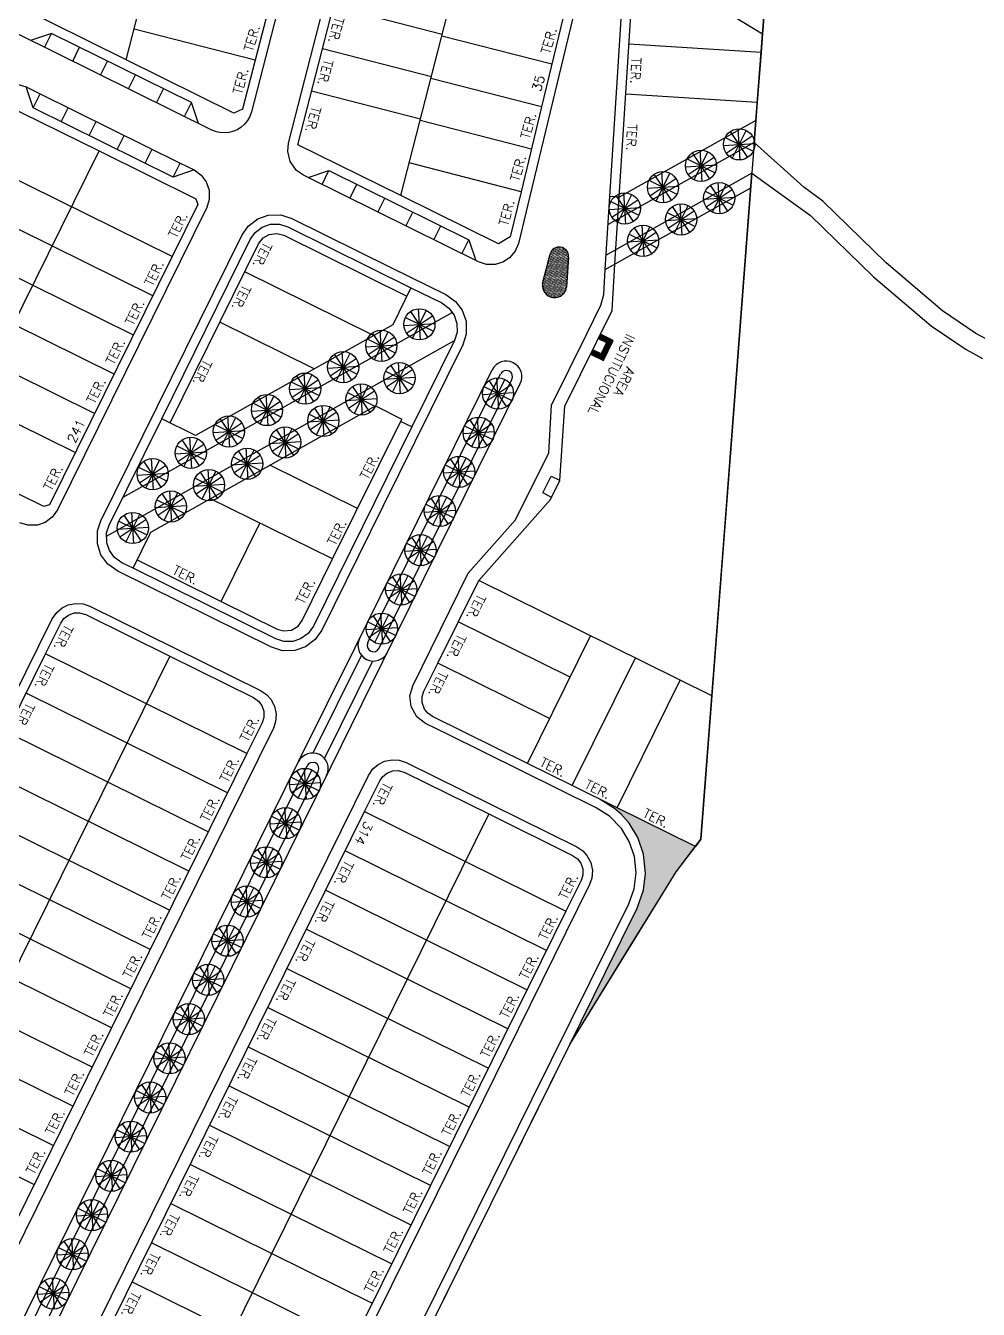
# Model space of a CAD drawing. Extents: x 714896 to 749292, y 8417558 to 8447149.
# Drawn here: x 742052.2 to 742204.8, y 8424757.5 to 8424963.1 of the extents above; entities that cross this region are included whole.
import ezdxf

# ---------------------------------------------------------------- set-up
doc = ezdxf.new("R2010")
doc.units = 0
doc.header["$MEASUREMENT"] = 0
for name, color, linetype in [('LOTE', 7, 'CONTINUOUS'), ('MEIO_FIO', 24, 'CONTINUOUS'), ('NUM-PORTA', 7, 'CONTINUOUS'), ('QUADRA', 6, 'CONTINUOUS'), ('REFERENCIA', 7, 'CONTINUOUS'), ('TEXTO', 7, 'CONTINUOUS')]:
    doc.layers.add(name, color=color, linetype=linetype)
doc.styles.add('ROMANS', font='ROMANS.SHX', dxfattribs={"height": 1.5})
pattern_1 = [(63.6935202358, (7963922.61266, 4022932.51878), (-0.126534380445, 0.1671357623772), [0, -0.1875])]

msp = doc.modelspace()

# ---------------------------------------------------------------- hatches: boundary and pattern name
at = {"layer": 'LOTE'}
h = msp.add_hatch(dxfattribs=at)
h.set_pattern_fill('ANSI31', angle=359.9206)
h.set_pattern_definition([(44.920573166, (-11632.25388, 1081.23226), (-0.0882657335488, 0.0885107918906), [])])
h.paths.add_polyline_path([(742146.36, 8424912.68), (742144.3, 8424913.7), (742143.95, 8424912.99), (742145.29, 8424912.32), (742144.41, 8424910.53), (742143.06, 8424911.19), (742142.71, 8424910.48), (742144.77, 8424909.46)])
at = {"layer": 'REFERENCIA', "linetype": 'CONTINUOUS'}
h = msp.add_hatch(dxfattribs=at)
h.set_pattern_fill('DOTS', color=3, scale=3, angle=63.6935)
h.set_pattern_definition(pattern_1)
h.paths.add_polyline_path([(742136.24, 8424926.51), (742135.03, 8424921.81, 1), (742138.89, 8424921.2), (742139.19, 8424926.04, 0.909972)])
h = msp.add_hatch(dxfattribs=at)
h.set_pattern_fill('DOTS', color=3, scale=3, angle=63.6935)
h.set_pattern_definition(pattern_1)
h.paths.add_polyline_path([(742144.28, 8424839.2, -0.414214), (742150.17, 8424821.78), (742139.38, 8424799.95), (742150.06, 8424817.32), (742156.45, 8424827.6), (742159.53, 8424831.66)])

# ---------------------------------------------------------------- linework, layer by layer
at = {"layer": 'LOTE'}
for p, q in [((742135.03, 8424921.81, 536.84), (742136.24, 8424926.51, 536.84)), ((742139.19, 8424926.04, 536.84), (742138.89, 8424921.2, 536.84))]:
    msp.add_line(p, q, dxfattribs=at)
at = {"layer": 'LOTE', "color": 7}
for p, q in [((742143.95, 8424912.99, 536.84), (742144.3, 8424913.7, 536.84)), ((742143.06, 8424911.19, 536.84), (742142.71, 8424910.48, 536.84))]:
    msp.add_line(p, q, dxfattribs=at)
at = {"layer": 'LOTE', "elevation": 536.84}
for points in [[(742068.35, 8424957.61), (742111.2, 8425124.36)], [(742112.32, 8424935.87), (742151.05, 8425086.56)], [(742170.25, 8424961.71), (742150.83, 8424973.6)], [(742101.53, 8424966.21), (742118.96, 8424961.73)], [(742088.98, 8424957.57), (742069.61, 8424962.54)], [(742079.93, 8424947.43), (742078.79, 8424950.78), (742056.38, 8424961.85), (742053.03, 8424960.72)], [(742055.27, 8424959.61), (742056.38, 8424961.85)], [(742136.52, 8424956.9), (742118.89, 8424961.43)], [(742170.03, 8424958.79), (742148.86, 8424960.13)], [(742059.76, 8424957.4), (742060.86, 8424959.64)], [(742099.79, 8424959.43), (742117.22, 8424954.95)], [(742064.24, 8424955.18), (742065.35, 8424957.42)], [(742068.72, 8424952.97), (742069.83, 8424955.21)], [(742134.88, 8424950.1), (742117.15, 8424954.65)], [(742079.2, 8424939.98), (742075.85, 8424938.84), (742053.44, 8424949.92), (742052.31, 8424953.27)], [(742053.44, 8424949.92), (742054.55, 8424952.16)], [(742073.2, 8424950.75), (742074.31, 8424952.99)], [(742098.04, 8424952.65), (742115.48, 8424948.17)], [(742169.42, 8424950.81), (742148.36, 8424952.14)], [(742057.93, 8424947.71), (742059.03, 8424949.95)], [(742077.68, 8424948.53), (742078.79, 8424950.78)], [(742062.41, 8424945.49), (742063.52, 8424947.73)], [(742133.24, 8424943.29), (742115.4, 8424947.88)], [(742169.19, 8424947.89), (742147.31, 8424935.61), (742145.81, 8424935.71)], [(742066.89, 8424943.27), (742068, 8424945.51)], [(742168.93, 8424944.36), (742145.53, 8424931.23)], [(742039.61, 8424893.73), (742063.98, 8424943.04)], [(742075.69, 8424926.1), (742043.42, 8424942.05)], [(742071.37, 8424941.06), (742072.48, 8424943.3)], [(742075.85, 8424938.84), (742076.96, 8424941.08)], [(742097.46, 8424938.76), (742100.81, 8424939.89), (742123.22, 8424928.81), (742124.35, 8424925.47)], [(742099.7, 8424937.65), (742100.81, 8424939.89)], [(742131.6, 8424936.48), (742113.66, 8424941.1)], [(742168.55, 8424939.47), (742145.22, 8424926.36)], [(742104.18, 8424935.44), (742105.29, 8424937.68)], [(742072.59, 8424919.82), (742040.31, 8424935.77)], [(742108.66, 8424933.22), (742109.77, 8424935.46)], [(742145.08, 8424924.04), (742168.37, 8424937.11)], [(742113.14, 8424931), (742114.25, 8424933.25)], [(742069.48, 8424913.55), (742037.21, 8424929.5)], [(742075.36, 8424899.48), (742089.54, 8424928.17), (742090.3, 8424929.13), (742091.21, 8424929.66), (742092.46, 8424929.83), (742093.56, 8424929.53), (742113.28, 8424919.78)], [(742117.63, 8424928.79), (742118.73, 8424931.03)], [(742122.11, 8424926.57), (742123.22, 8424928.81)], [(742066.38, 8424907.27), (742034.11, 8424923.22)], [(742107.96, 8424913.49), (742087.33, 8424923.69)], [(742113.95, 8424921.13), (742111.03, 8424915.21), (742079.45, 8424897.46), (742074.02, 8424900.15)], [(742063.28, 8424901), (742031.01, 8424916.95)], [(742067.86, 8424887.58), (742120.56, 8424917.15)], [(742098.46, 8424908.15), (742083.34, 8424915.62)], [(742065.2, 8424881.37), (742120.83, 8424912.62)], [(742060.18, 8424894.72), (742027.91, 8424910.67)], [(742069.43, 8424876.2), (742072.27, 8424881.96), (742108.26, 8424902.19), (742112.48, 8424900.1)], [(742070.09, 8424877.55), (742083.54, 8424870.9), (742092.5, 8424866.47), (742093.6, 8424866.17), (742094.81, 8424866.32), (742095.86, 8424866.95), (742096.52, 8424867.83), (742101.4, 8424877.69), (742112.48, 8424900.1)], [(742114.08, 8424898.83), (742112.29, 8424899.72)], [(742105.39, 8424885.76), (742091.36, 8424892.69)], [(742136.42, 8424887.6), (742135.07, 8424888.26), (742136.4, 8424890.95), (742137.75, 8424890.29)], [(742101.4, 8424877.69), (742081.86, 8424887.35)], [(742083.54, 8424870.9), (742089.74, 8424883.45)], [(742162.15, 8424855.8), (742124.8, 8424874.26)], [(742139.45, 8424858.76), (742121.52, 8424867.63)], [(742132.63, 8424844.96), (742142.73, 8424865.4)], [(742075.31, 8424862.14), (741983.79, 8424677.03)], [(742087.68, 8424846.54), (742055.4, 8424862.5)], [(742139.8, 8424841.41), (742149.9, 8424861.85)], [(742136.17, 8424852.13), (742118.24, 8424860.99)], [(742146.97, 8424837.87), (742157.08, 8424858.31)], [(742084.57, 8424840.27), (742052.3, 8424856.22)], [(742081.47, 8424833.99), (742049.2, 8424849.95)], [(742078.37, 8424827.72), (742046.1, 8424843.67)], [(742126.4, 8424836.88), (742034.89, 8424651.77)], [(742075.27, 8424821.44), (742042.99, 8424837.4)], [(742106.5, 8424837.24), (742138.77, 8424821.28)], [(742029.41, 8424577.5), (742033.39, 8424585.56), (742040.1, 8424599.13), (742053.68, 8424626.59), (742067.08, 8424653.7), (742081.59, 8424683.06), (742099.02, 8424718.31), (742114.12, 8424748.86), (742125.64, 8424772.15), (742127.27, 8424775.45), (742133.2, 8424787.45), (742139.38, 8424799.95), (742149.06, 8424815.7), (742155, 8424825.26), (742156.45, 8424827.6), (742159.53, 8424831.66)], [(742072.16, 8424815.17), (742039.89, 8424831.12)], [(742135.67, 8424815.01), (742103.4, 8424830.96)], [(742069.06, 8424808.89), (742036.79, 8424824.85)], [(742100.3, 8424824.69), (742132.57, 8424808.73)], [(742065.96, 8424802.62), (742033.69, 8424818.57)], [(742129.47, 8424802.46), (742097.19, 8424818.41)], [(742062.86, 8424796.34), (742030.59, 8424812.3)], [(742094.09, 8424812.14), (742126.36, 8424796.18)], [(742059.76, 8424790.07), (742027.48, 8424806.02)], [(742123.26, 8424789.91), (742090.99, 8424805.86)], [(742056.65, 8424783.79), (742024.38, 8424799.75)], [(742087.89, 8424799.59), (742120.16, 8424783.63)], [(742053.55, 8424777.52), (742021.28, 8424793.47)], [(742117.06, 8424777.36), (742084.78, 8424793.31)], [(742081.68, 8424787.04), (742113.95, 8424771.08)], [(742110.85, 8424764.81), (742078.58, 8424780.76)], [(742075.48, 8424774.49), (742107.75, 8424758.53)], [(742104.65, 8424752.26), (742072.38, 8424768.21)], [(742069.27, 8424761.94), (742101.55, 8424745.98)]]:
    msp.add_lwpolyline(points, dxfattribs=at)
at = {"layer": 'LOTE', "color": 7, "elevation": 536.84}
for points in [[(742142.71, 8424910.48), (742144.77, 8424909.46), (742146.36, 8424912.68), (742144.3, 8424913.7)], [(742143.95, 8424912.99), (742145.28, 8424912.33), (742144.41, 8424910.53), (742143.06, 8424911.19)]]:
    msp.add_lwpolyline(points, dxfattribs=at)
at = {"layer": 'LOTE'}
for centre, radius, start, end in [((742137.69, 8424926.14, 536.84), 1.5, 356.381, 165.5863), ((742136.96, 8424921.5, 536.84), 1.95, 170.9836, 350.9836)]:
    msp.add_arc(centre, radius, start, end, dxfattribs=at)
at = {"layer": 'MEIO_FIO'}
for p, q in [((742104.99, 8424863.52, 536.84), (742126.98, 8424907.99, 536.84)), ((742109.47, 8424861.3, 536.84), (742131.46, 8424905.78, 536.84)), ((742095.95, 8424845.24, 536.84), (742104.99, 8424863.52, 536.84)), ((742101.15, 8424844.46, 536.84), (742109.47, 8424861.3, 536.84)), ((742009.76, 8424670.88, 536.84), (742095.95, 8424845.24, 536.84)), ((742014.24, 8424668.67, 536.84), (742101.15, 8424844.46, 536.84))]:
    msp.add_line(p, q, dxfattribs=at)
at = {"layer": 'MEIO_FIO', "elevation": 536.84}
for points in [[(742144.56, 8424983.86), (742132.98, 8424935.79), (742131.16, 8424928.23), (742130.63, 8424926.96), (742129.74, 8424925.89), (742128.69, 8424925.2), (742127.46, 8424924.83), (742126.07, 8424924.84), (742124.79, 8424925.25), (742124.79, 8424925.25), (742097.46, 8424938.76), (742096.71, 8424939.13), (742095.63, 8424939.88), (742094.6, 8424941.32), (742094.21, 8424942.95), (742094.35, 8424944.28), (742096.97, 8424954.48), (742109.97, 8425005.07)], [(742096.99, 8424982.68), (742088.41, 8424949.29), (742088.15, 8424948.56), (742087.79, 8424947.91), (742087.24, 8424947.24), (742086.75, 8424946.81), (742086.24, 8424946.48), (742085.58, 8424946.18), (742084.77, 8424945.97), (742084.02, 8424945.91), (742083.34, 8424945.97), (742082.81, 8424946.08), (742082.05, 8424946.38), (742082.05, 8424946.38), (742050.91, 8424961.77), (742050.05, 8424962.33), (742049.34, 8424963.06), (742048.83, 8424963.89)], [(742109.31, 8424742.5), (742133.39, 8424791.23), (742148.83, 8424822.45), (742149.7, 8424824.86), (742150.02, 8424827.45), (742149.74, 8424830.08), (742148.93, 8424832.43), (742147.67, 8424834.52), (742145.73, 8424836.5), (742143.62, 8424837.85), (742119.78, 8424849.63), (742116.28, 8424851.37), (742114.91, 8424852.41), (742113.98, 8424854.05), (742113.79, 8424855.8), (742114.24, 8424857.4), (742123.14, 8424875.42), (742130.71, 8424883.95), (742136.03, 8424894.7), (742136.44, 8424902.31), (742142.1, 8424913.75), (742144.37, 8424918.35), (742144.83, 8424920.06), (742145.08, 8424924.04), (742145.81, 8424935.71), (742146.92, 8424953.2), (742147.83, 8424967.54)], [(742050.86, 8424953.7), (742052.31, 8424953.27), (742054.55, 8424952.16), (742076.96, 8424941.08), (742079.2, 8424939.98), (742080.34, 8424939.17), (742081.16, 8424938.1), (742081.64, 8424936.73), (742081.65, 8424935.24), (742081.24, 8424933.95), (742057.31, 8424885.54), (742056.48, 8424884.37), (742055.35, 8424883.54), (742054.13, 8424883.12), (742052.58, 8424883.09), (742051.28, 8424883.5)], [(741967.64, 8424688.36), (742056.5, 8424868.09), (742057.2, 8424869.13), (742058.05, 8424869.85), (742059.04, 8424870.35), (742060.29, 8424870.59), (742061.42, 8424870.51), (742062.52, 8424870.13), (742089.87, 8424856.62), (742090.82, 8424855.98), (742091.51, 8424855.24), (742092.09, 8424854.15), (742092.36, 8424852.85), (742092.27, 8424851.64), (742091.91, 8424850.59), (742074.79, 8424815.96), (742040.65, 8424746.91)], [(742018.29, 8424663.32), (742107.14, 8424843.05), (742107.85, 8424844.09), (742108.7, 8424844.81), (742109.69, 8424845.31), (742110.94, 8424845.55), (742112.07, 8424845.47), (742113.17, 8424845.09), (742140.51, 8424831.58), (742141.47, 8424830.95), (742142.15, 8424830.2), (742142.74, 8424829.11), (742143.01, 8424827.81), (742142.92, 8424826.6), (742142.55, 8424825.55), (742125.44, 8424790.92), (742091.3, 8424721.87)], [(742139.38, 8424799.95), (742145.05, 8424811.42), (742150.17, 8424821.78), (742151.19, 8424824.65), (742151.52, 8424827.34), (742151.2, 8424830.42), (742150.27, 8424833.11), (742148.88, 8424835.4), (742147.59, 8424836.86), (742146.57, 8424837.75), (742144.28, 8424839.2)]]:
    msp.add_lwpolyline(points, dxfattribs=at)
msp.add_lwpolyline([(742091.62, 8424863.56), (742066.97, 8424875.74), (742065.4, 8424876.87), (742064.29, 8424878.38), (742063.71, 8424880.12), (742063.72, 8424882.18), (742064.25, 8424883.78), (742086.85, 8424929.5), (742087.89, 8424930.98), (742089.43, 8424932.15), (742091.08, 8424932.73), (742093.08, 8424932.78), (742094.89, 8424932.22), (742110.73, 8424924.39), (742119.54, 8424920.03), (742121.09, 8424918.93), (742122.15, 8424917.54), (742122.78, 8424915.77), (742122.8, 8424913.67), (742122.26, 8424911.99), (742109.47, 8424886.11), (742099.66, 8424866.28), (742098.62, 8424864.79), (742097.04, 8424863.61), (742095.34, 8424863.03), (742093.39, 8424863), (742091.62, 8424863.56)], close=True, dxfattribs=at)
at = {"layer": 'MEIO_FIO'}
msp.add_arc((742129.22, 8424906.88, 536.84), 2.5, 333.6935, 153.6935, dxfattribs=at)
at = {"layer": 'QUADRA', "color": 6}
for points in [[(742207.04, 8424912.39), (742204.44, 8424913.79), (742199.08, 8424917.44), (742190.06, 8424925.11), (742179.91, 8424934.98), (742176.89, 8424937.25), (742168.93, 8424944.36), (742170.25, 8424961.71), (742178.83, 8425073.98), (742175.98, 8425076.69), (742196.19, 8425106.15)], [(742029.41, 8424577.5), (742104.13, 8424728.65), (742139.38, 8424799.95), (742156.45, 8424827.6), (742156.45, 8424827.6), (742156.45, 8424827.6), (742160.4, 8424832.81), (742164.37, 8424884.79), (742168.55, 8424939.47), (742177.95, 8424932.7), (742188.04, 8424922.89), (742197.26, 8424915.05), (742202.88, 8424911.23), (742205.51, 8424909.81)]]:
    msp.add_lwpolyline(points, dxfattribs=at)
at = {"layer": 'QUADRA', "elevation": 536.84}
for points in [[(742131.6, 8424936.48), (742129.86, 8424929.25), (742127.97, 8424928.14), (742112.32, 8424935.87), (742095.83, 8424944.03), (742110.24, 8425000.1), (742124.18, 8425054.34), (742132.89, 8425088.24), (742134.84, 8425095.79), (742135.44, 8425096.97), (742136.33, 8425097.7), (742137.71, 8425098.05), (742138.87, 8425097.82), (742139.81, 8425097.22), (742151.05, 8425086.56), (742163.39, 8425074.85), (742164.03, 8425073.96), (742164.31, 8425072.94), (742164.24, 8425071.97), (742163.9, 8425070.56), (742158.55, 8425048.35), (742146.49, 8424998.27), (742134.88, 8424950.1), (742131.6, 8424936.48)], [(742039.61, 8424893.73), (742024.1, 8424901.4), (742023.78, 8424902.34), (742027.91, 8424910.67), (742043.42, 8424942.05), (742047.54, 8424950.39), (742048.48, 8424950.7), (742063.98, 8424943.04), (742079.49, 8424935.37), (742079.81, 8424934.43), (742075.69, 8424926.1), (742056.06, 8424886.38), (742055.12, 8424886.07), (742039.61, 8424893.73)], [(742069.43, 8424876.2), (742067.64, 8424877.09), (742066.44, 8424877.95), (742065.64, 8424879.04), (742065.21, 8424880.28), (742065.2, 8424881.9), (742065.6, 8424883.12), (742074.02, 8424900.15), (742088.2, 8424928.84), (742089.01, 8424929.98), (742090.1, 8424930.81), (742091.47, 8424931.28), (742092.9, 8424931.29), (742094.23, 8424930.87), (742113.95, 8424921.13), (742118.88, 8424918.69), (742120.03, 8424917.87), (742120.87, 8424916.74), (742121.32, 8424915.42), (742121.34, 8424914), (742120.92, 8424912.66), (742114.08, 8424898.83), (742098.32, 8424866.94), (742097.46, 8424865.75), (742096.28, 8424864.9), (742095.03, 8424864.5), (742093.59, 8424864.49), (742092.29, 8424864.9), (742069.43, 8424876.2)]]:
    msp.add_lwpolyline(points, close=True, dxfattribs=at)
for points in [[(742176.03, 8425037.3), (742170.25, 8424961.71), (742170.03, 8424958.79), (742169.42, 8424950.81), (742169.19, 8424947.89), (742165.13, 8424894.68), (742162.15, 8424855.8), (742160.4, 8424832.81), (742159.53, 8424831.66), (742159.53, 8424831.66), (742146.97, 8424837.87), (742139.8, 8424841.41), (742132.63, 8424844.96), (742117.39, 8424852.49), (742116.67, 8424852.99), (742116.14, 8424853.66), (742115.76, 8424854.7), (742115.76, 8424855.66), (742116.03, 8424856.51), (742118.24, 8424860.99), (742124.8, 8424874.26), (742136.28, 8424887.22), (742137.79, 8424890.26), (742138.59, 8424902.14), (742146.16, 8424917.47), (742146.63, 8424924.91), (742147.31, 8424935.61), (742149.32, 8424967.32)], [(742090.73, 8424964.35), (742088.98, 8424957.57), (742088.98, 8424957.57), (742086.96, 8424949.71), (742085.6, 8424949.08), (742068.35, 8424957.61), (742050.02, 8424966.67)], [(741971.64, 8424693.07), (742015.07, 8424780.92), (742055.4, 8424862.5), (742057.84, 8424867.43), (742058.33, 8424868.14), (742059.08, 8424868.72), (742059.98, 8424869.05), (742060.86, 8424869.08), (742061.86, 8424868.79), (742075.31, 8424862.14), (742088.75, 8424855.49), (742089.54, 8424854.93), (742090.06, 8424854.23), (742090.37, 8424853.35), (742090.39, 8424852.33), (742090.11, 8424851.48), (742087.68, 8424846.54), (742065.96, 8424802.62), (742034.94, 8424739.87)], [(742066.17, 8424755.66), (742106.5, 8424837.24), (742108.94, 8424842.17), (742109.43, 8424842.88), (742110.17, 8424843.46), (742111.07, 8424843.79), (742111.96, 8424843.82), (742112.96, 8424843.53), (742126.4, 8424836.88), (742139.85, 8424830.23), (742140.64, 8424829.67), (742141.16, 8424828.97), (742141.47, 8424828.09), (742141.48, 8424827.07), (742141.21, 8424826.21), (742138.77, 8424821.28), (742117.06, 8424777.36), (742086.03, 8424714.61)]]:
    msp.add_lwpolyline(points, dxfattribs=at)
at = {"layer": 'REFERENCIA', "color": 3, "linetype": 'CONTINUOUS'}
for p, q in [((742167.91, 8424942, 409.34), (742165.14, 8424946.16, 409.34)), ((742165.42, 8424941.84, 409.34), (742167.63, 8424946.32, 409.34)), ((742166.69, 8424941.59, 409.34), (742166.37, 8424946.58, 409.34)), ((742164.03, 8424943.92, 409.34), (742169.02, 8424944.24, 409.34)), ((742164.29, 8424945.19, 409.34), (742168.77, 8424942.97, 409.34)), ((742164.45, 8424942.69, 409.34), (742168.61, 8424945.47, 409.34)), ((742158.18, 8424941.76, 409.34), (742162.67, 8424939.54, 409.34)), ((742158.34, 8424939.27, 409.34), (742162.5, 8424942.04, 409.34)), ((742161.81, 8424938.57, 409.34), (742159.04, 8424942.73, 409.34)), ((742159.32, 8424938.41, 409.34), (742161.53, 8424942.89, 409.34)), ((742160.59, 8424938.16, 409.34), (742160.26, 8424943.15, 409.34)), ((742154.48, 8424934.73, 409.34), (742154.16, 8424939.72, 409.34)), ((742157.93, 8424940.49, 409.34), (742162.92, 8424940.81, 409.34)), ((742152.08, 8424938.33, 409.34), (742156.56, 8424936.12, 409.34)), ((742152.24, 8424935.84, 409.34), (742156.4, 8424938.61, 409.34)), ((742155.71, 8424935.14, 409.34), (742152.93, 8424939.3, 409.34)), ((742153.21, 8424934.98, 409.34), (742155.43, 8424939.47, 409.34)), ((742164.72, 8424933.39, 997.14), (742161.95, 8424937.55, 997.14)), ((742162.23, 8424933.23, 997.14), (742164.44, 8424937.72, 997.14)), ((742163.49, 8424932.98, 997.14), (742163.17, 8424937.97, 997.14)), ((742149.59, 8424931.75, 536.84), (742146.81, 8424935.91, 536.84)), ((742147.09, 8424931.59, 536.84), (742149.31, 8424936.07, 536.84)), ((742148.36, 8424931.33, 536.84), (742148.04, 8424936.32, 536.84)), ((742151.83, 8424937.06, 409.34), (742156.82, 8424937.39, 409.34)), ((742160.84, 8424935.31, 997.14), (742165.83, 8424935.64, 997.14)), ((742161.09, 8424936.58, 997.14), (742165.57, 8424934.37, 997.14)), ((742161.25, 8424934.09, 997.14), (742165.41, 8424936.86, 997.14)), ((742145.71, 8424933.67, 536.84), (742150.7, 8424933.99, 536.84)), ((742145.96, 8424934.93, 536.84), (742150.44, 8424932.72, 536.84)), ((742146.12, 8424932.44, 536.84), (742150.28, 8424935.21, 536.84)), ((742155.15, 8424930.66, 997.14), (742159.31, 8424933.43, 997.14)), ((742158.62, 8424929.97, 997.14), (742155.84, 8424934.13, 997.14)), ((742156.12, 8424929.8, 997.14), (742158.34, 8424934.29, 997.14)), ((742157.39, 8424929.55, 997.14), (742157.07, 8424934.54, 997.14)), ((742154.74, 8424931.88, 997.14), (742159.73, 8424932.21, 997.14)), ((742154.99, 8424933.15, 997.14), (742159.47, 8424930.94, 997.14)), ((742148.89, 8424929.72, 997.14), (742153.37, 8424927.51, 997.14)), ((742149.05, 8424927.23, 997.14), (742153.21, 8424930, 997.14)), ((742152.52, 8424926.54, 997.14), (742149.74, 8424930.7, 997.14)), ((742150.02, 8424926.38, 997.14), (742152.24, 8424930.86, 997.14)), ((742151.29, 8424926.12, 997.14), (742150.97, 8424931.11, 997.14)), ((742148.63, 8424928.46, 997.14), (742153.62, 8424928.78, 997.14)), ((742116.69, 8424913.18, 409.34), (742113.92, 8424917.34, 409.34)), ((742114.2, 8424913.01, 409.34), (742116.41, 8424917.5, 409.34)), ((742115.47, 8424912.76, 409.34), (742115.14, 8424917.75, 409.34)), ((742112.81, 8424915.09, 409.34), (742117.8, 8424915.42, 409.34)), ((742113.06, 8424916.36, 409.34), (742117.55, 8424914.15, 409.34)), ((742113.22, 8424913.87, 409.34), (742117.38, 8424916.64, 409.34)), ((742106.96, 8424912.93, 409.34), (742111.44, 8424910.72, 409.34)), ((742107.12, 8424910.44, 409.34), (742111.28, 8424913.21, 409.34)), ((742110.59, 8424909.75, 409.34), (742107.81, 8424913.91, 409.34)), ((742108.09, 8424909.59, 409.34), (742110.31, 8424914.07, 409.34)), ((742109.36, 8424909.33, 409.34), (742109.04, 8424914.32, 409.34)), ((742103.26, 8424905.9, 409.34), (742102.94, 8424910.89, 409.34)), ((742106.71, 8424911.67, 409.34), (742111.7, 8424911.99, 409.34)), ((742100.86, 8424909.51, 409.34), (742105.34, 8424907.29, 409.34)), ((742101.02, 8424907.01, 409.34), (742105.18, 8424909.78, 409.34)), ((742104.49, 8424906.32, 409.34), (742101.71, 8424910.48, 409.34)), ((742101.99, 8424906.16, 409.34), (742104.21, 8424910.64, 409.34)), ((742113.5, 8424904.57, 997.14), (742110.72, 8424908.73, 997.14)), ((742111, 8424904.41, 997.14), (742113.22, 8424908.89, 997.14)), ((742112.27, 8424904.15, 997.14), (742111.95, 8424909.14, 997.14)), ((742098.38, 8424902.89, 409.34), (742095.61, 8424907.05, 409.34)), ((742095.89, 8424902.73, 409.34), (742098.1, 8424907.21, 409.34)), ((742097.16, 8424902.47, 409.34), (742096.83, 8424907.46, 409.34)), ((742100.6, 8424908.24, 409.34), (742105.59, 8424908.56, 409.34)), ((742109.62, 8424906.49, 997.14), (742114.61, 8424906.81, 997.14)), ((742109.87, 8424907.76, 997.14), (742114.35, 8424905.54, 997.14)), ((742110.03, 8424905.26, 997.14), (742114.19, 8424908.03, 997.14)), ((742128.05, 8424901.7, 536.84), (742127.73, 8424906.69, 536.84)), ((742094.5, 8424904.81, 409.34), (742099.49, 8424905.13, 409.34)), ((742094.75, 8424906.08, 409.34), (742099.24, 8424903.86, 409.34)), ((742094.92, 8424903.58, 409.34), (742099.08, 8424906.36, 409.34)), ((742103.93, 8424901.83, 997.14), (742108.09, 8424904.61, 997.14)), ((742107.4, 8424901.14, 997.14), (742104.62, 8424905.3, 997.14)), ((742104.9, 8424900.98, 997.14), (742107.12, 8424905.46, 997.14)), ((742106.17, 8424900.72, 997.14), (742105.85, 8424905.71, 997.14)), ((742125.65, 8424905.3, 536.84), (742130.13, 8424903.09, 536.84)), ((742125.81, 8424902.81, 536.84), (742129.97, 8424905.58, 536.84)), ((742129.28, 8424902.11, 536.84), (742126.5, 8424906.27, 536.84)), ((742126.78, 8424901.95, 536.84), (742129, 8424906.43, 536.84)), ((742088.65, 8424902.65, 409.34), (742093.13, 8424900.43, 409.34)), ((742088.81, 8424900.15, 409.34), (742092.97, 8424902.93, 409.34)), ((742092.28, 8424899.46, 409.34), (742089.51, 8424903.62, 409.34)), ((742089.79, 8424899.3, 409.34), (742092, 8424903.78, 409.34)), ((742091.05, 8424899.05, 409.34), (742090.73, 8424904.03, 409.34)), ((742103.51, 8424903.06, 997.14), (742108.5, 8424903.38, 997.14)), ((742103.77, 8424904.33, 997.14), (742108.25, 8424902.11, 997.14)), ((742125.39, 8424904.03, 536.84), (742130.38, 8424904.35, 536.84)), ((742084.95, 8424895.62, 409.34), (742084.63, 8424900.61, 409.34)), ((742088.4, 8424901.38, 409.34), (742093.39, 8424901.7, 409.34)), ((742097.66, 8424900.9, 997.08), (742102.15, 8424898.68, 997.08)), ((742097.83, 8424898.4, 997.08), (742101.99, 8424901.18, 997.08)), ((742101.29, 8424897.71, 997.08), (742098.52, 8424901.87, 997.08)), ((742098.8, 8424897.55, 997.08), (742101.01, 8424902.03, 997.08)), ((742100.07, 8424897.3, 997.08), (742099.74, 8424902.29, 997.08)), ((742124.95, 8424895.42, 536.84), (742124.62, 8424900.41, 536.84)), ((742082.55, 8424899.22, 409.34), (742087.03, 8424897, 409.34)), ((742082.71, 8424896.72, 409.34), (742086.87, 8424899.5, 409.34)), ((742086.18, 8424896.03, 409.34), (742083.4, 8424900.19, 409.34)), ((742083.68, 8424895.87, 409.34), (742085.9, 8424900.35, 409.34)), ((742095.19, 8424894.28, 997.14), (742092.42, 8424898.44, 997.14)), ((742092.69, 8424894.12, 997.14), (742094.91, 8424898.6, 997.14)), ((742093.96, 8424893.87, 997.14), (742093.64, 8424898.86, 997.14)), ((742097.41, 8424899.63, 997.08), (742102.4, 8424899.95, 997.08)), ((742122.54, 8424899.03, 536.84), (742127.03, 8424896.81, 536.84)), ((742122.71, 8424896.53, 536.84), (742126.87, 8424899.31, 536.84)), ((742126.17, 8424895.84, 536.84), (742123.4, 8424900, 536.84)), ((742123.68, 8424895.68, 536.84), (742125.89, 8424900.16, 536.84)), ((742080.07, 8424892.6, 409.34), (742077.3, 8424896.76, 409.34)), ((742077.58, 8424892.44, 409.34), (742079.8, 8424896.92, 409.34)), ((742078.85, 8424892.19, 409.34), (742078.53, 8424897.18, 409.34)), ((742082.3, 8424897.95, 409.34), (742087.29, 8424898.27, 409.34)), ((742091.31, 8424896.2, 997.14), (742096.3, 8424896.52, 997.14)), ((742091.56, 8424897.47, 997.14), (742096.04, 8424895.25, 997.14)), ((742091.72, 8424894.97, 997.14), (742095.88, 8424897.75, 997.14)), ((742122.29, 8424897.76, 536.84), (742127.28, 8424898.08, 536.84)), ((742076.19, 8424894.52, 409.34), (742081.18, 8424894.84, 409.34)), ((742076.45, 8424895.79, 409.34), (742080.93, 8424893.57, 409.34)), ((742076.61, 8424893.3, 409.34), (742080.77, 8424896.07, 409.34)), ((742085.62, 8424891.55, 997.14), (742089.78, 8424894.32, 997.14)), ((742089.09, 8424890.85, 997.14), (742086.31, 8424895.01, 997.14)), ((742086.59, 8424890.69, 997.14), (742088.81, 8424895.17, 997.14)), ((742087.86, 8424890.44, 997.14), (742087.54, 8424895.43, 997.14)), ((742070.33, 8424892.39, 536.84), (742074.81, 8424890.18, 536.84)), ((742070.49, 8424889.9, 536.84), (742074.65, 8424892.67, 536.84)), ((742073.95, 8424889.21, 536.84), (742071.18, 8424893.37, 536.84)), ((742071.46, 8424889.04, 536.84), (742073.68, 8424893.53, 536.84)), ((742072.73, 8424888.79, 536.84), (742072.41, 8424893.78, 536.84)), ((742085.21, 8424892.77, 997.14), (742090.19, 8424893.09, 997.14)), ((742085.46, 8424894.04, 997.14), (742089.94, 8424891.82, 997.14)), ((742119.44, 8424892.75, 536.84), (742123.92, 8424890.54, 536.84)), ((742119.6, 8424890.26, 536.84), (742123.76, 8424893.03, 536.84)), ((742123.07, 8424889.56, 536.84), (742120.3, 8424893.72, 536.84)), ((742120.58, 8424889.4, 536.84), (742122.79, 8424893.88, 536.84)), ((742121.84, 8424889.15, 536.84), (742121.52, 8424894.14, 536.84)), ((742070.07, 8424891.12, 536.84), (742075.06, 8424891.45, 536.84)), ((742079.36, 8424890.61, 997.14), (742083.84, 8424888.4, 997.14)), ((742079.52, 8424888.12, 997.14), (742083.68, 8424890.89, 997.14)), ((742082.98, 8424887.42, 997.14), (742080.21, 8424891.58, 997.14)), ((742080.49, 8424887.26, 997.14), (742082.71, 8424891.75, 997.14)), ((742081.76, 8424887.01, 997.14), (742081.44, 8424892, 997.14)), ((742119.19, 8424891.48, 536.84), (742124.18, 8424891.8, 536.84)), ((742076.88, 8424884, 997.14), (742074.11, 8424888.16, 997.14)), ((742074.39, 8424883.83, 997.14), (742076.6, 8424888.32, 997.14)), ((742075.66, 8424883.58, 997.14), (742075.33, 8424888.57, 997.14)), ((742079.1, 8424889.34, 997.14), (742084.09, 8424889.66, 997.14)), ((742073, 8424885.91, 997.14), (742077.99, 8424886.24, 997.14)), ((742073.25, 8424887.18, 997.14), (742077.74, 8424884.97, 997.14)), ((742073.41, 8424884.69, 997.14), (742077.57, 8424887.46, 997.14)), ((742116.34, 8424886.48, 536.84), (742120.82, 8424884.26, 536.84)), ((742116.5, 8424883.98, 536.84), (742120.66, 8424886.76, 536.84)), ((742119.97, 8424883.29, 536.84), (742117.19, 8424887.45, 536.84)), ((742117.47, 8424883.13, 536.84), (742119.69, 8424887.61, 536.84)), ((742118.74, 8424882.87, 536.84), (742118.42, 8424887.86, 536.84)), ((742067.31, 8424881.26, 997.14), (742071.47, 8424884.03, 997.14)), ((742070.78, 8424880.57, 997.14), (742068, 8424884.73, 997.14)), ((742068.28, 8424880.41, 997.14), (742070.5, 8424884.89, 997.14)), ((742069.55, 8424880.15, 997.14), (742069.23, 8424885.14, 997.14)), ((742116.09, 8424885.21, 536.84), (742121.08, 8424885.53, 536.84)), ((742066.9, 8424882.49, 997.14), (742071.89, 8424882.81, 997.14)), ((742067.15, 8424883.75, 997.14), (742071.63, 8424881.54, 997.14)), ((742113.24, 8424880.2, 536.84), (742117.72, 8424877.99, 536.84)), ((742113.4, 8424877.71, 536.84), (742117.56, 8424880.48, 536.84)), ((742116.87, 8424877.01, 536.84), (742114.09, 8424881.17, 536.84)), ((742114.37, 8424876.85, 536.84), (742116.59, 8424881.33, 536.84)), ((742115.64, 8424876.6, 536.84), (742115.32, 8424881.59, 536.84)), ((742112.98, 8424878.93, 536.84), (742117.97, 8424879.25, 536.84)), ((742110.14, 8424873.93, 536.84), (742114.62, 8424871.71, 536.84)), ((742110.3, 8424871.43, 536.84), (742114.46, 8424874.21, 536.84)), ((742113.76, 8424870.74, 536.84), (742110.99, 8424874.9, 536.84)), ((742111.27, 8424870.58, 536.84), (742113.49, 8424875.06, 536.84)), ((742112.54, 8424870.32, 536.84), (742112.22, 8424875.31, 536.84)), ((742109.88, 8424872.66, 536.84), (742114.87, 8424872.98, 536.84)), ((742107.03, 8424867.65, 536.84), (742111.52, 8424865.44, 536.84)), ((742107.19, 8424865.16, 536.84), (742111.35, 8424867.93, 536.84)), ((742110.66, 8424864.46, 536.84), (742107.89, 8424868.62, 536.84)), ((742108.17, 8424864.3, 536.84), (742110.38, 8424868.78, 536.84)), ((742109.44, 8424864.05, 536.84), (742109.11, 8424869.04, 536.84)), ((742106.78, 8424866.38, 536.84), (742111.77, 8424866.7, 536.84)), ((742099.06, 8424843.05, 536.84), (742094.9, 8424840.28, 536.84)), ((742095.59, 8424843.75, 536.84), (742098.36, 8424839.59, 536.84)), ((742098.08, 8424843.91, 536.84), (742095.87, 8424839.43, 536.84)), ((742096.82, 8424844.16, 536.84), (742097.14, 8424839.17, 536.84)), ((742099.47, 8424841.83, 536.84), (742094.48, 8424841.51, 536.84)), ((742094.74, 8424842.78, 536.84), (742099.22, 8424840.56, 536.84)), ((742095.95, 8424836.78, 536.84), (742091.79, 8424834.01, 536.84)), ((742092.49, 8424837.47, 536.84), (742095.26, 8424833.31, 536.84)), ((742094.98, 8424837.63, 536.84), (742092.77, 8424833.15, 536.84)), ((742093.71, 8424837.89, 536.84), (742094.04, 8424832.9, 536.84)), ((742096.37, 8424835.55, 536.84), (742091.38, 8424835.23, 536.84)), ((742091.63, 8424836.5, 536.84), (742096.12, 8424834.28, 536.84)), ((742089.39, 8424831.2, 536.84), (742092.16, 8424827.04, 536.84)), ((742091.88, 8424831.36, 536.84), (742089.66, 8424826.88, 536.84)), ((742090.61, 8424831.61, 536.84), (742090.93, 8424826.62, 536.84)), ((742093.27, 8424829.28, 536.84), (742088.28, 8424828.96, 536.84)), ((742088.53, 8424830.23, 536.84), (742093.01, 8424828.01, 536.84)), ((742092.85, 8424830.5, 536.84), (742088.69, 8424827.73, 536.84)), ((742086.28, 8424824.92, 536.84), (742089.06, 8424820.76, 536.84)), ((742088.78, 8424825.08, 536.84), (742086.56, 8424820.6, 536.84)), ((742087.51, 8424825.34, 536.84), (742087.83, 8424820.35, 536.84)), ((742090.16, 8424823, 536.84), (742085.17, 8424822.68, 536.84)), ((742085.43, 8424823.95, 536.84), (742089.91, 8424821.73, 536.84)), ((742089.75, 8424824.23, 536.84), (742085.59, 8424821.46, 536.84)), ((742083.18, 8424818.65, 536.84), (742085.95, 8424814.49, 536.84)), ((742085.68, 8424818.81, 536.84), (742083.46, 8424814.33, 536.84)), ((742084.41, 8424819.06, 536.84), (742084.73, 8424814.07, 536.84)), ((742087.06, 8424816.73, 536.84), (742082.07, 8424816.41, 536.84)), ((742082.33, 8424817.68, 536.84), (742086.81, 8424815.46, 536.84)), ((742086.65, 8424817.95, 536.84), (742082.49, 8424815.18, 536.84)), ((742080.08, 8424812.37, 536.84), (742082.85, 8424808.21, 536.84)), ((742082.57, 8424812.53, 536.84), (742080.36, 8424808.05, 536.84)), ((742081.3, 8424812.79, 536.84), (742081.63, 8424807.8, 536.84)), ((742083.96, 8424810.45, 536.84), (742078.97, 8424810.13, 536.84)), ((742079.22, 8424811.4, 536.84), (742083.71, 8424809.18, 536.84)), ((742083.55, 8424811.68, 536.84), (742079.39, 8424808.91, 536.84)), ((742076.98, 8424806.1, 536.84), (742079.75, 8424801.94, 536.84)), ((742079.47, 8424806.26, 536.84), (742077.26, 8424801.78, 536.84)), ((742078.2, 8424806.51, 536.84), (742078.52, 8424801.52, 536.84)), ((742080.86, 8424804.18, 536.84), (742075.87, 8424803.86, 536.84)), ((742076.12, 8424805.13, 536.84), (742080.6, 8424802.91, 536.84)), ((742080.44, 8424805.4, 536.84), (742076.28, 8424802.63, 536.84)), ((742073.87, 8424799.82, 536.84), (742076.65, 8424795.66, 536.84)), ((742076.37, 8424799.98, 536.84), (742074.15, 8424795.5, 536.84)), ((742075.1, 8424800.24, 536.84), (742075.42, 8424795.25, 536.84)), ((742077.76, 8424797.9, 536.84), (742072.77, 8424797.58, 536.84)), ((742073.02, 8424798.85, 536.84), (742077.5, 8424796.63, 536.84)), ((742077.34, 8424799.13, 536.84), (742073.18, 8424796.36, 536.84)), ((742070.77, 8424793.55, 536.84), (742073.55, 8424789.39, 536.84)), ((742073.27, 8424793.71, 536.84), (742071.05, 8424789.23, 536.84)), ((742072, 8424793.96, 536.84), (742072.32, 8424788.97, 536.84)), ((742074.65, 8424791.63, 536.84), (742069.66, 8424791.31, 536.84)), ((742069.92, 8424792.57, 536.84), (742074.4, 8424790.36, 536.84)), ((742074.24, 8424792.85, 536.84), (742070.08, 8424790.08, 536.84)), ((742070.16, 8424787.43, 536.84), (742067.95, 8424782.95, 536.84)), ((742068.9, 8424787.69, 536.84), (742069.22, 8424782.7, 536.84)), ((742071.55, 8424785.35, 536.84), (742066.56, 8424785.03, 536.84)), ((742066.82, 8424786.3, 536.84), (742071.3, 8424784.08, 536.84)), ((742071.14, 8424786.58, 536.84), (742066.98, 8424783.81, 536.84)), ((742067.67, 8424787.27, 536.84), (742070.44, 8424783.11, 536.84)), ((742065.79, 8424781.41, 536.84), (742066.12, 8424776.42, 536.84)), ((742063.71, 8424780.02, 536.84), (742068.2, 8424777.81, 536.84)), ((742068.03, 8424780.3, 536.84), (742063.87, 8424777.53, 536.84)), ((742064.57, 8424781, 536.84), (742067.34, 8424776.84, 536.84)), ((742067.06, 8424781.16, 536.84), (742064.85, 8424776.68, 536.84)), ((742068.45, 8424779.08, 536.84), (742063.46, 8424778.76, 536.84)), ((742062.69, 8424775.14, 536.84), (742063.01, 8424770.15, 536.84)), ((742060.61, 8424773.75, 536.84), (742065.09, 8424771.53, 536.84)), ((742064.93, 8424774.03, 536.84), (742060.77, 8424771.25, 536.84)), ((742061.47, 8424774.72, 536.84), (742064.24, 8424770.56, 536.84)), ((742063.96, 8424774.88, 536.84), (742061.74, 8424770.4, 536.84)), ((742065.35, 8424772.8, 536.84), (742060.36, 8424772.48, 536.84)), ((742057.51, 8424767.47, 536.84), (742061.99, 8424765.26, 536.84)), ((742061.83, 8424767.75, 536.84), (742057.67, 8424764.98, 536.84)), ((742058.36, 8424768.45, 536.84), (742061.14, 8424764.29, 536.84)), ((742060.86, 8424768.61, 536.84), (742058.64, 8424764.13, 536.84)), ((742059.59, 8424768.86, 536.84), (742059.91, 8424763.87, 536.84)), ((742062.25, 8424766.53, 536.84), (742057.26, 8424766.21, 536.84)), ((742054.41, 8424761.2, 536.84), (742058.89, 8424758.98, 536.84)), ((742058.73, 8424761.48, 536.84), (742054.57, 8424758.7, 536.84)), ((742055.26, 8424762.17, 536.84), (742058.04, 8424758.01, 536.84)), ((742057.76, 8424762.33, 536.84), (742055.54, 8424757.85, 536.84)), ((742056.49, 8424762.59, 536.84), (742056.81, 8424757.6, 536.84)), ((742059.14, 8424760.25, 536.84), (742054.15, 8424759.93, 536.84))]:
    msp.add_line(p, q, dxfattribs=at)
at = {"layer": 'REFERENCIA'}
for p, q in [((742107.05, 8424864.3, 536.84), (742128.32, 8424907.33, 536.84)), ((742108.84, 8424863.41, 536.84), (742130.11, 8424906.44, 536.84)), ((742098.31, 8424846.63, 536.84), (742106.03, 8424862.24, 536.84)), ((742100.11, 8424845.74, 536.84), (742107.83, 8424861.36, 536.84)), ((742011.1, 8424670.22, 536.84), (742097.3, 8424844.58, 536.84)), ((742012.89, 8424669.33, 536.84), (742099.09, 8424843.69, 536.84))]:
    msp.add_line(p, q, dxfattribs=at)
at = {"layer": 'REFERENCIA', "color": 3, "linetype": 'CONTINUOUS'}
for centre in [(742166.53, 8424944.08, 409.34), (742160.42, 8424940.65, 409.34), (742154.32, 8424937.22, 409.34), (742163.33, 8424935.47, 997.14), (742148.2, 8424933.83, 536.84), (742157.23, 8424932.05, 997.14), (742151.13, 8424928.62, 997.14), (742115.3, 8424915.26, 409.34), (742109.2, 8424911.83, 409.34), (742103.1, 8424908.4, 409.34), (742112.11, 8424906.65, 997.14), (742097, 8424904.97, 409.34), (742127.89, 8424904.19, 536.84), (742106.01, 8424903.22, 997.14), (742090.89, 8424901.54, 409.34), (742084.79, 8424898.11, 409.34), (742099.91, 8424899.79, 997.08), (742124.79, 8424897.92, 536.84), (742093.8, 8424896.36, 997.14), (742078.69, 8424894.68, 409.34), (742087.7, 8424892.93, 997.14), (742072.57, 8424891.29, 536.84), (742121.68, 8424891.64, 536.84), (742081.6, 8424889.5, 997.14), (742075.49, 8424886.08, 997.14), (742118.58, 8424885.37, 536.84), (742069.39, 8424882.65, 997.14), (742115.48, 8424879.09, 536.84), (742112.38, 8424872.82, 536.84), (742109.27, 8424866.54, 536.84), (742096.98, 8424841.67, 536.84), (742093.87, 8424835.39, 536.84), (742090.77, 8424829.12, 536.84), (742087.67, 8424822.84, 536.84), (742084.57, 8424816.57, 536.84), (742081.47, 8424810.29, 536.84), (742078.36, 8424804.02, 536.84), (742075.26, 8424797.74, 536.84), (742072.16, 8424791.47, 536.84), (742069.06, 8424785.19, 536.84), (742065.95, 8424778.92, 536.84), (742062.85, 8424772.64, 536.84), (742059.75, 8424766.37, 536.84), (742056.65, 8424760.09, 536.84)]:
    msp.add_circle(centre, 2.5, dxfattribs=at)
at = {"layer": 'REFERENCIA'}
for centre, radius, start, end in [((742129.22, 8424906.88, 536.84), 1, 333.6935, 153.6935), ((742107.95, 8424863.85, 536.84), 2.5, 153.6935, 333.6935), ((742107.95, 8424863.85, 536.84), 1, 153.6935, 333.6935), ((742098.2, 8424844.13, 536.84), 2.5, 333.6935, 153.6935), ((742098.2, 8424844.13, 536.84), 1, 333.6935, 153.6935)]:
    msp.add_arc(centre, radius, start, end, dxfattribs=at)

# ---------------------------------------------------------------- texts
at = {"layer": 'NUM-PORTA', "style": 'ROMANS'}
for s, rotation, p in [('35', 74.4974, (742134.75, 8424952.41, -272.47)), ('241', 63.6187, (742060.13, 8424896.11, -272.47)), ('314', 243.4116, (742106.59, 8424835.83, -272.47))]:
    msp.add_text(s, height=1.5, rotation=rotation, dxfattribs=at).set_placement(p)
at = {"layer": 'TEXTO', "style": 'ROMANS'}
for s, rotation, p in [('TER.', 254.6892, (742101.8, 8424964.59, -272.47)), ('TER.', 74.0357, (742088.61, 8424958.84, -272.47)), ('TER.', 74.4974, (742136.2, 8424958.44, -272.47)), ('TER.', 254.6892, (742100.06, 8424957.81, -272.47)), ('TER.', 267.0697, (742149.33, 8424958.03, 536.84)), ('TER.', 74.6892, (742086.83, 8424951.97, -272.47)), ('TER.', 254.6892, (742098.12, 8424950.27, -272.47)), ('TER.', 74.4974, (742132.92, 8424944.82, -272.47)), ('TER.', 267.0697, (742148.66, 8424947.35, 536.84)), ('TER.', 74.4974, (742131.28, 8424938.02, -272.47)), ('TER.', 74.6892, (742129.45, 8424930.89, -272.47)), ('TER.', 63.6187, (742076.36, 8424928.92, -272.47)), ('TER.', 243.6187, (742090.41, 8424928.55, -272.47)), ('TER.', 63.6187, (742072.54, 8424921.21, -272.47)), ('TER.', 243.6187, (742087.05, 8424921.75, -272.47)), ('TER.', 63.6187, (742069.44, 8424914.93, -272.47)), ('INSTITUCIONAL', 243.6187, (742148.56, 8424913.88)), ('TER.', 63.6187, (742066.34, 8424908.66, -272.47)), ('TER.', 244.2513, (742080.78, 8424909.76)), ('AREA', 243.6187, (742148.53, 8424908.59)), ('TER.', 63.6187, (742063.24, 8424902.38, -272.47)), ('TER.', 63.6187, (742107.05, 8424890.29, -272.47)), ('TER.', 63.6187, (742056.36, 8424888.47, -272.47)), ('TER.', 63.6187, (742101.82, 8424879.71, -272.47)), ('TER.', 333.6187, (742075.59, 8424875.4, -272.47)), ('TER.', 63.6187, (742096.79, 8424870.3, -272.47)), ('TER.', 243.6187, (742124.66, 8424872.2)), ('TER.', 243.4116, (742058.58, 8424867.33, -272.47)), ('TER.', 243.6187, (742121.51, 8424865.82)), ('TER.', 243.4116, (742055.5, 8424861.09, -272.47)), ('TER.', 243.6187, (742118.56, 8424859.85)), ('TER.', 243.4116, (742052.39, 8424854.81, -272.47)), ('TER.', 63.4116, (742087.81, 8424848.28, -272.47)), ('TER.', 63.4116, (742084.58, 8424841.76, -272.47)), ('TER.', 333.6187, (742134.45, 8424844.63, -272.47)), ('TER.', 243.4116, (742109.68, 8424842.07, -272.47)), ('TER.', 333.6187, (742141.62, 8424841.09, -272.47)), ('TER.', 63.4116, (742081.48, 8424835.48, -272.47)), ('TER.', 333.6187, (742150.97, 8424836.46, -272.47)), ('TER.', 63.4116, (742078.38, 8424829.21, -272.47)), ('TER.', 243.4116, (742103.49, 8424829.55, -272.47)), ('TER.', 63.4116, (742075.27, 8424822.93, -272.47)), ('TER.', 63.4116, (742138.9, 8424823.02, -272.47)), ('TER.', 243.4116, (742100.39, 8424823.28, -272.47)), ('TER.', 63.4116, (742072.17, 8424816.66, -272.47)), ('TER.', 63.4116, (742135.68, 8424816.5, -272.47)), ('TER.', 243.4116, (742097.29, 8424817, -272.47)), ('TER.', 63.4116, (742069.07, 8424810.38, -272.47)), ('TER.', 63.4116, (742132.58, 8424810.22, -272.47)), ('TER.', 243.4116, (742094.18, 8424810.73, -272.47)), ('TER.', 63.4116, (742065.97, 8424804.11, -272.47)), ('TER.', 63.4116, (742129.47, 8424803.95, -272.47)), ('TER.', 243.4116, (742091.08, 8424804.45, -272.47)), ('TER.', 63.4116, (742062.86, 8424797.83, -272.47)), ('TER.', 63.4116, (742126.37, 8424797.67, -272.47)), ('TER.', 243.4116, (742087.98, 8424798.18, -272.47)), ('TER.', 63.4116, (742059.76, 8424791.56, -272.47)), ('TER.', 63.4116, (742123.27, 8424791.4, -272.47)), ('TER.', 243.4116, (742084.88, 8424791.9, -272.47)), ('TER.', 63.4116, (742056.66, 8424785.28, -272.47)), ('TER.', 63.4116, (742120.17, 8424785.12, -272.47)), ('TER.', 243.4116, (742081.78, 8424785.63, -272.47)), ('TER.', 63.4116, (742053.56, 8424779.01, -272.47)), ('TER.', 63.4116, (742117.06, 8424778.85, -272.47)), ('TER.', 243.4116, (742078.67, 8424779.35, -272.47)), ('TER.', 63.4116, (742113.96, 8424772.57, -272.47)), ('TER.', 243.4116, (742075.57, 8424773.08, -272.47)), ('TER.', 63.4116, (742110.86, 8424766.3, -272.47)), ('TER.', 243.4116, (742072.47, 8424766.8, -272.47)), ('TER.', 63.4116, (742107.76, 8424760.02, -272.47)), ('TER.', 243.4116, (742069.37, 8424760.53, -272.47))]:
    msp.add_text(s, height=1.5, rotation=rotation, dxfattribs=at).set_placement(p)

doc.saveas('drawing.dxf')
